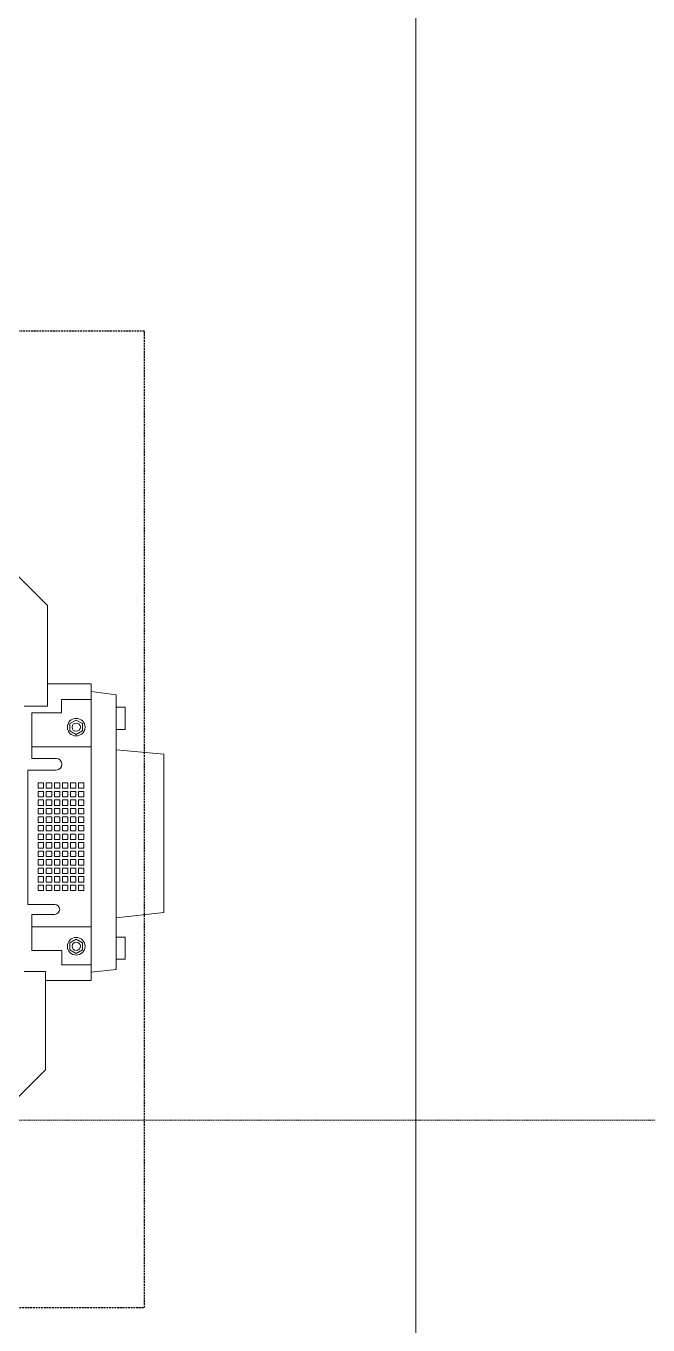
# Model space of a CAD drawing. Header units: inches. Extents: x 86328 to 235202, y 68629 to 184293.
# Drawn here: x 190148 to 191007, y 129127 to 130923 of the extents above; entities that cross this region are included whole.
import ezdxf

# ---------------------------------------------------------------- set-up
doc = ezdxf.new("R2010")
doc.units = ezdxf.units.IN
doc.header["$MEASUREMENT"] = 0
doc.linetypes.add('HIDDEN', pattern=[0.375, 0.25, -0.125])
doc.layers.add('DIM', color=251, linetype='Continuous', lineweight=0)
doc.layers.add('M-HVAC-EQPM-NEW', color=5, linetype='Continuous')

# ---------------------------------------------------------------- blocks, each defined once
blk = doc.blocks.new('SPS')
at = {"layer": 'DIM', "color": 5, "linetype": 'HIDDEN', "lineweight": 25, "ltscale": 10}
for p, q in [((249861.7, 206226.6), (249861.7, 207576.3)), ((249861.7, 207576.3), (252861.7, 207576.3)), ((252861.7, 206226.6), (249861.7, 206226.6))]:
    blk.add_line(p, q, dxfattribs=at)
at = {"layer": 'DIM', "color": 5, "linetype": 'Continuous'}
for p, q in [((249995.6, 207197), (250089.6, 207291.1)), ((249998.4, 207199.9), (250089.6, 207291.1)), ((249995.6, 207058), (249995.6, 207197)), ((249935, 207067.2), (249935, 207088.8)), ((249935, 207088.8), (249995.6, 207088.8)), ((249935, 207078), (249900.5, 207073.6)), ((249900.5, 207073.6), (249900.5, 206997.6)), ((249935, 206701.9), (249935, 207067.2)), ((249935, 207067.2), (249976.1, 207067.2)), ((249976.1, 207067.2), (249976.1, 207048.9)), ((249900.5, 207056.6), (249888.3, 207056.6)), ((249888.3, 207056.6), (249888.3, 207025.8)), ((249900.5, 207025.8), (249900.5, 207056.6)), ((249976.1, 207048.9), (250017.1, 207048.9)), ((250027.5, 207058), (249995.6, 207058)), ((250017.1, 207048.9), (250017.1, 206985.6)), ((249955.8, 207038.8), (249947.2, 207033.9)), ((249947.2, 207033.9), (249947.2, 207023.9)), ((249964.4, 207033.9), (249955.8, 207038.8)), ((249964.4, 207023.9), (249964.4, 207033.9)), ((249888.3, 207025.8), (249900.5, 207025.8)), ((249947.2, 207023.9), (249955.8, 207019)), ((249955.8, 207019), (249964.4, 207023.9)), ((249900.5, 206997.6), (249834.9, 206991.7)), ((249900.5, 206765.5), (249900.5, 207000.1)), ((250017.1, 207001.8), (249935, 207001.8)), ((249834.9, 206991.7), (249834.9, 206772.9)), ((250017.1, 206985.6), (249983.6, 206985.6)), ((249983.6, 206969.5), (250022.7, 206969.5)), ((250022.7, 206969.5), (250022.7, 206783.9)), ((249952.5, 206952), (249945.1, 206952)), ((249945.1, 206952), (249945.1, 206944.4)), ((249945.1, 206944.4), (249952.5, 206944.4)), ((249952.5, 206940.2), (249945.1, 206940.2)), ((249945.1, 206940.2), (249945.1, 206932.6)), ((249952.5, 206944.4), (249952.5, 206952)), ((249952.5, 206932.6), (249952.5, 206940.2)), ((249963.6, 206952), (249956.2, 206952)), ((249956.2, 206952), (249956.2, 206944.4)), ((249956.2, 206944.4), (249963.6, 206944.4)), ((249963.6, 206940.2), (249956.2, 206940.2)), ((249956.2, 206940.2), (249956.2, 206932.6)), ((249963.6, 206944.4), (249963.6, 206952)), ((249963.6, 206932.6), (249963.6, 206940.2)), ((249974.8, 206952), (249967.4, 206952)), ((249967.4, 206952), (249967.4, 206944.4)), ((249967.4, 206944.4), (249974.8, 206944.4)), ((249974.8, 206940.2), (249967.4, 206940.2)), ((249967.4, 206940.2), (249967.4, 206932.6)), ((249974.8, 206944.4), (249974.8, 206952)), ((249974.8, 206932.6), (249974.8, 206940.2)), ((249985.9, 206952), (249978.5, 206952)), ((249978.5, 206952), (249978.5, 206944.4)), ((249978.5, 206944.4), (249985.9, 206944.4)), ((249985.9, 206940.2), (249978.5, 206940.2)), ((249978.5, 206940.2), (249978.5, 206932.6)), ((249985.9, 206944.4), (249985.9, 206952)), ((249985.9, 206932.6), (249985.9, 206940.2)), ((249997.1, 206952), (249989.7, 206952)), ((249989.7, 206952), (249989.7, 206944.4)), ((249989.7, 206944.4), (249997.1, 206944.4)), ((249997.1, 206940.2), (249989.7, 206940.2)), ((249989.7, 206940.2), (249989.7, 206932.6)), ((249997.1, 206944.4), (249997.1, 206952)), ((249997.1, 206932.6), (249997.1, 206940.2)), ((250008.2, 206952), (250000.8, 206952)), ((250000.8, 206952), (250000.8, 206944.4)), ((250000.8, 206944.4), (250008.2, 206944.4)), ((250008.2, 206940.2), (250000.8, 206940.2)), ((250000.8, 206940.2), (250000.8, 206932.6)), ((250008.2, 206944.4), (250008.2, 206952)), ((250008.2, 206932.6), (250008.2, 206940.2)), ((249945.1, 206932.6), (249952.5, 206932.6)), ((249952.5, 206928.4), (249945.1, 206928.4)), ((249945.1, 206928.4), (249945.1, 206920.8)), ((249952.5, 206920.8), (249952.5, 206928.4)), ((249956.2, 206932.6), (249963.6, 206932.6)), ((249963.6, 206928.4), (249956.2, 206928.4)), ((249956.2, 206928.4), (249956.2, 206920.8)), ((249963.6, 206920.8), (249963.6, 206928.4)), ((249967.4, 206932.6), (249974.8, 206932.6)), ((249974.8, 206928.4), (249967.4, 206928.4)), ((249967.4, 206928.4), (249967.4, 206920.8)), ((249974.8, 206920.8), (249974.8, 206928.4)), ((249978.5, 206932.6), (249985.9, 206932.6)), ((249985.9, 206928.4), (249978.5, 206928.4)), ((249978.5, 206928.4), (249978.5, 206920.8)), ((249985.9, 206920.8), (249985.9, 206928.4)), ((249989.7, 206932.6), (249997.1, 206932.6)), ((249997.1, 206928.4), (249989.7, 206928.4)), ((249989.7, 206928.4), (249989.7, 206920.8)), ((249997.1, 206920.8), (249997.1, 206928.4)), ((250000.8, 206932.6), (250008.2, 206932.6)), ((250008.2, 206928.4), (250000.8, 206928.4)), ((250000.8, 206928.4), (250000.8, 206920.8)), ((250008.2, 206920.8), (250008.2, 206928.4)), ((249945.1, 206920.8), (249952.5, 206920.8)), ((249952.5, 206916.6), (249945.1, 206916.6)), ((249945.1, 206916.6), (249945.1, 206909)), ((249945.1, 206909), (249952.5, 206909)), ((249952.5, 206904.8), (249945.1, 206904.8)), ((249945.1, 206904.8), (249945.1, 206897.2)), ((249952.5, 206909), (249952.5, 206916.6)), ((249952.5, 206897.2), (249952.5, 206904.8)), ((249956.2, 206920.8), (249963.6, 206920.8)), ((249963.6, 206916.6), (249956.2, 206916.6)), ((249956.2, 206916.6), (249956.2, 206909)), ((249956.2, 206909), (249963.6, 206909)), ((249963.6, 206904.8), (249956.2, 206904.8)), ((249956.2, 206904.8), (249956.2, 206897.2)), ((249963.6, 206909), (249963.6, 206916.6)), ((249963.6, 206897.2), (249963.6, 206904.8)), ((249967.4, 206920.8), (249974.8, 206920.8)), ((249974.8, 206916.6), (249967.4, 206916.6)), ((249967.4, 206916.6), (249967.4, 206909)), ((249967.4, 206909), (249974.8, 206909)), ((249974.8, 206904.8), (249967.4, 206904.8)), ((249967.4, 206904.8), (249967.4, 206897.2)), ((249974.8, 206909), (249974.8, 206916.6)), ((249974.8, 206897.2), (249974.8, 206904.8)), ((249978.5, 206920.8), (249985.9, 206920.8)), ((249985.9, 206916.6), (249978.5, 206916.6)), ((249978.5, 206916.6), (249978.5, 206909)), ((249978.5, 206909), (249985.9, 206909)), ((249985.9, 206904.8), (249978.5, 206904.8)), ((249978.5, 206904.8), (249978.5, 206897.2)), ((249985.9, 206909), (249985.9, 206916.6)), ((249985.9, 206897.2), (249985.9, 206904.8)), ((249989.7, 206920.8), (249997.1, 206920.8)), ((249997.1, 206916.6), (249989.7, 206916.6)), ((249989.7, 206916.6), (249989.7, 206909)), ((249989.7, 206909), (249997.1, 206909)), ((249997.1, 206904.8), (249989.7, 206904.8)), ((249989.7, 206904.8), (249989.7, 206897.2)), ((249997.1, 206909), (249997.1, 206916.6)), ((249997.1, 206897.2), (249997.1, 206904.8)), ((250000.8, 206920.8), (250008.2, 206920.8)), ((250008.2, 206916.6), (250000.8, 206916.6)), ((250000.8, 206916.6), (250000.8, 206909)), ((250000.8, 206909), (250008.2, 206909)), ((250008.2, 206904.8), (250000.8, 206904.8)), ((250000.8, 206904.8), (250000.8, 206897.2)), ((250008.2, 206909), (250008.2, 206916.6)), ((250008.2, 206897.2), (250008.2, 206904.8)), ((249945.1, 206897.2), (249952.5, 206897.2)), ((249952.5, 206893), (249945.1, 206893)), ((249945.1, 206893), (249945.1, 206885.4)), ((249952.5, 206885.4), (249952.5, 206893)), ((249956.2, 206897.2), (249963.6, 206897.2)), ((249963.6, 206893), (249956.2, 206893)), ((249956.2, 206893), (249956.2, 206885.4)), ((249963.6, 206885.4), (249963.6, 206893)), ((249967.4, 206897.2), (249974.8, 206897.2)), ((249974.8, 206893), (249967.4, 206893)), ((249967.4, 206893), (249967.4, 206885.4)), ((249974.8, 206885.4), (249974.8, 206893)), ((249978.5, 206897.2), (249985.9, 206897.2)), ((249985.9, 206893), (249978.5, 206893)), ((249978.5, 206893), (249978.5, 206885.4)), ((249985.9, 206885.4), (249985.9, 206893)), ((249989.7, 206897.2), (249997.1, 206897.2)), ((249997.1, 206893), (249989.7, 206893)), ((249989.7, 206893), (249989.7, 206885.4)), ((249997.1, 206885.4), (249997.1, 206893)), ((250000.8, 206897.2), (250008.2, 206897.2)), ((250008.2, 206893), (250000.8, 206893)), ((250000.8, 206893), (250000.8, 206885.4)), ((250008.2, 206885.4), (250008.2, 206893)), ((249945.1, 206885.4), (249952.5, 206885.4)), ((249952.5, 206881.2), (249945.1, 206881.2)), ((249945.1, 206881.2), (249945.1, 206873.6)), ((249945.1, 206873.6), (249952.5, 206873.6)), ((249945.1, 206869.4), (249952.5, 206869.4)), ((249945.1, 206861.8), (249945.1, 206869.4)), ((249952.5, 206873.6), (249952.5, 206881.2)), ((249952.5, 206869.4), (249952.5, 206861.8)), ((249956.2, 206885.4), (249963.6, 206885.4)), ((249963.6, 206881.2), (249956.2, 206881.2)), ((249956.2, 206881.2), (249956.2, 206873.6)), ((249956.2, 206873.6), (249963.6, 206873.6)), ((249956.2, 206869.4), (249963.6, 206869.4)), ((249956.2, 206861.8), (249956.2, 206869.4)), ((249963.6, 206873.6), (249963.6, 206881.2)), ((249963.6, 206869.4), (249963.6, 206861.8)), ((249967.4, 206885.4), (249974.8, 206885.4)), ((249974.8, 206881.2), (249967.4, 206881.2)), ((249967.4, 206881.2), (249967.4, 206873.6)), ((249967.4, 206873.6), (249974.8, 206873.6)), ((249967.4, 206869.4), (249974.8, 206869.4)), ((249967.4, 206861.8), (249967.4, 206869.4)), ((249974.8, 206873.6), (249974.8, 206881.2)), ((249974.8, 206869.4), (249974.8, 206861.8)), ((249978.5, 206885.4), (249985.9, 206885.4)), ((249985.9, 206881.2), (249978.5, 206881.2)), ((249978.5, 206881.2), (249978.5, 206873.6)), ((249978.5, 206873.6), (249985.9, 206873.6)), ((249978.5, 206869.4), (249985.9, 206869.4)), ((249978.5, 206861.8), (249978.5, 206869.4)), ((249985.9, 206873.6), (249985.9, 206881.2)), ((249985.9, 206869.4), (249985.9, 206861.8)), ((249989.7, 206885.4), (249997.1, 206885.4)), ((249997.1, 206881.2), (249989.7, 206881.2)), ((249989.7, 206881.2), (249989.7, 206873.6)), ((249989.7, 206873.6), (249997.1, 206873.6)), ((249989.7, 206869.4), (249997.1, 206869.4)), ((249989.7, 206861.8), (249989.7, 206869.4)), ((249997.1, 206873.6), (249997.1, 206881.2)), ((249997.1, 206869.4), (249997.1, 206861.8)), ((250000.8, 206885.4), (250008.2, 206885.4)), ((250008.2, 206881.2), (250000.8, 206881.2)), ((250000.8, 206881.2), (250000.8, 206873.6)), ((250000.8, 206873.6), (250008.2, 206873.6)), ((250000.8, 206869.4), (250008.2, 206869.4)), ((250000.8, 206861.8), (250000.8, 206869.4)), ((250008.2, 206873.6), (250008.2, 206881.2)), ((250008.2, 206869.4), (250008.2, 206861.8)), ((249952.5, 206861.8), (249945.1, 206861.8)), ((249945.1, 206857.7), (249952.5, 206857.7)), ((249945.1, 206850.1), (249945.1, 206857.7)), ((249952.5, 206857.7), (249952.5, 206850.1)), ((249963.6, 206861.8), (249956.2, 206861.8)), ((249956.2, 206857.7), (249963.6, 206857.7)), ((249956.2, 206850.1), (249956.2, 206857.7)), ((249963.6, 206857.7), (249963.6, 206850.1)), ((249974.8, 206861.8), (249967.4, 206861.8)), ((249967.4, 206857.7), (249974.8, 206857.7)), ((249967.4, 206850.1), (249967.4, 206857.7)), ((249974.8, 206857.7), (249974.8, 206850.1)), ((249985.9, 206861.8), (249978.5, 206861.8)), ((249978.5, 206857.7), (249985.9, 206857.7)), ((249978.5, 206850.1), (249978.5, 206857.7)), ((249985.9, 206857.7), (249985.9, 206850.1)), ((249997.1, 206861.8), (249989.7, 206861.8)), ((249989.7, 206857.7), (249997.1, 206857.7)), ((249989.7, 206850.1), (249989.7, 206857.7)), ((249997.1, 206857.7), (249997.1, 206850.1)), ((250008.2, 206861.8), (250000.8, 206861.8)), ((250000.8, 206857.7), (250008.2, 206857.7)), ((250000.8, 206850.1), (250000.8, 206857.7)), ((250008.2, 206857.7), (250008.2, 206850.1)), ((249952.5, 206850.1), (249945.1, 206850.1)), ((249945.1, 206845.9), (249952.5, 206845.9)), ((249945.1, 206838.3), (249945.1, 206845.9)), ((249952.5, 206838.3), (249945.1, 206838.3)), ((249945.1, 206834.1), (249952.5, 206834.1)), ((249945.1, 206826.5), (249945.1, 206834.1)), ((249952.5, 206845.9), (249952.5, 206838.3)), ((249952.5, 206834.1), (249952.5, 206826.5)), ((249963.6, 206850.1), (249956.2, 206850.1)), ((249956.2, 206845.9), (249963.6, 206845.9)), ((249956.2, 206838.3), (249956.2, 206845.9)), ((249963.6, 206838.3), (249956.2, 206838.3)), ((249956.2, 206834.1), (249963.6, 206834.1)), ((249956.2, 206826.5), (249956.2, 206834.1)), ((249963.6, 206845.9), (249963.6, 206838.3)), ((249963.6, 206834.1), (249963.6, 206826.5)), ((249974.8, 206850.1), (249967.4, 206850.1)), ((249967.4, 206845.9), (249974.8, 206845.9)), ((249967.4, 206838.3), (249967.4, 206845.9)), ((249974.8, 206838.3), (249967.4, 206838.3)), ((249967.4, 206834.1), (249974.8, 206834.1)), ((249967.4, 206826.5), (249967.4, 206834.1)), ((249974.8, 206845.9), (249974.8, 206838.3)), ((249974.8, 206834.1), (249974.8, 206826.5)), ((249985.9, 206850.1), (249978.5, 206850.1)), ((249978.5, 206845.9), (249985.9, 206845.9)), ((249978.5, 206838.3), (249978.5, 206845.9)), ((249985.9, 206838.3), (249978.5, 206838.3)), ((249978.5, 206834.1), (249985.9, 206834.1)), ((249978.5, 206826.5), (249978.5, 206834.1)), ((249985.9, 206845.9), (249985.9, 206838.3)), ((249985.9, 206834.1), (249985.9, 206826.5)), ((249997.1, 206850.1), (249989.7, 206850.1)), ((249989.7, 206845.9), (249997.1, 206845.9)), ((249989.7, 206838.3), (249989.7, 206845.9)), ((249997.1, 206838.3), (249989.7, 206838.3)), ((249989.7, 206834.1), (249997.1, 206834.1)), ((249989.7, 206826.5), (249989.7, 206834.1)), ((249997.1, 206845.9), (249997.1, 206838.3)), ((249997.1, 206834.1), (249997.1, 206826.5)), ((250008.2, 206850.1), (250000.8, 206850.1)), ((250000.8, 206845.9), (250008.2, 206845.9)), ((250000.8, 206838.3), (250000.8, 206845.9)), ((250008.2, 206838.3), (250000.8, 206838.3)), ((250000.8, 206834.1), (250008.2, 206834.1)), ((250000.8, 206826.5), (250000.8, 206834.1)), ((250008.2, 206845.9), (250008.2, 206838.3)), ((250008.2, 206834.1), (250008.2, 206826.5)), ((249952.5, 206826.5), (249945.1, 206826.5)), ((249945.1, 206822.3), (249952.5, 206822.3)), ((249945.1, 206814.7), (249945.1, 206822.3)), ((249952.5, 206814.7), (249945.1, 206814.7)), ((249952.5, 206822.3), (249952.5, 206814.7)), ((249963.6, 206826.5), (249956.2, 206826.5)), ((249956.2, 206822.3), (249963.6, 206822.3)), ((249956.2, 206814.7), (249956.2, 206822.3)), ((249963.6, 206814.7), (249956.2, 206814.7)), ((249963.6, 206822.3), (249963.6, 206814.7)), ((249974.8, 206826.5), (249967.4, 206826.5)), ((249967.4, 206822.3), (249974.8, 206822.3)), ((249967.4, 206814.7), (249967.4, 206822.3)), ((249974.8, 206814.7), (249967.4, 206814.7)), ((249974.8, 206822.3), (249974.8, 206814.7)), ((249985.9, 206826.5), (249978.5, 206826.5)), ((249978.5, 206822.3), (249985.9, 206822.3)), ((249978.5, 206814.7), (249978.5, 206822.3)), ((249985.9, 206814.7), (249978.5, 206814.7)), ((249985.9, 206822.3), (249985.9, 206814.7)), ((249997.1, 206826.5), (249989.7, 206826.5)), ((249989.7, 206822.3), (249997.1, 206822.3)), ((249989.7, 206814.7), (249989.7, 206822.3)), ((249997.1, 206814.7), (249989.7, 206814.7)), ((249997.1, 206822.3), (249997.1, 206814.7)), ((250008.2, 206826.5), (250000.8, 206826.5)), ((250000.8, 206822.3), (250008.2, 206822.3)), ((250000.8, 206814.7), (250000.8, 206822.3)), ((250008.2, 206814.7), (250000.8, 206814.7)), ((250008.2, 206822.3), (250008.2, 206814.7)), ((249945.1, 206810.5), (249952.5, 206810.5)), ((249945.1, 206802.9), (249945.1, 206810.5)), ((249952.5, 206802.9), (249945.1, 206802.9)), ((249952.5, 206810.5), (249952.5, 206802.9)), ((249956.2, 206810.5), (249963.6, 206810.5)), ((249956.2, 206802.9), (249956.2, 206810.5)), ((249963.6, 206802.9), (249956.2, 206802.9)), ((249963.6, 206810.5), (249963.6, 206802.9)), ((249967.4, 206810.5), (249974.8, 206810.5)), ((249967.4, 206802.9), (249967.4, 206810.5)), ((249974.8, 206802.9), (249967.4, 206802.9)), ((249974.8, 206810.5), (249974.8, 206802.9)), ((249978.5, 206810.5), (249985.9, 206810.5)), ((249978.5, 206802.9), (249978.5, 206810.5)), ((249985.9, 206802.9), (249978.5, 206802.9)), ((249985.9, 206810.5), (249985.9, 206802.9)), ((249989.7, 206810.5), (249997.1, 206810.5)), ((249989.7, 206802.9), (249989.7, 206810.5)), ((249997.1, 206802.9), (249989.7, 206802.9)), ((249997.1, 206810.5), (249997.1, 206802.9)), ((250000.8, 206810.5), (250008.2, 206810.5)), ((250000.8, 206802.9), (250000.8, 206810.5)), ((250008.2, 206802.9), (250000.8, 206802.9)), ((250008.2, 206810.5), (250008.2, 206802.9)), ((250022.7, 206783.9), (249985.5, 206783.9)), ((249834.9, 206772.9), (249900.5, 206765.5)), ((249900.5, 206765.5), (249900.5, 206693.8)), ((249985.5, 206770.1), (250017.1, 206770.1)), ((250017.1, 206770.1), (250017.1, 206720.1)), ((250017.1, 206753), (249935, 206753)), ((249888.3, 206708.1), (249888.3, 206738.8)), ((249888.3, 206738.8), (249900.5, 206738.8)), ((249900.5, 206738.8), (249900.5, 206708.1)), ((249947.2, 206730.9), (249955.8, 206735.9)), ((249947.2, 206721), (249947.2, 206730.9)), ((249955.8, 206735.9), (249964.4, 206730.9)), ((249964.4, 206730.9), (249964.4, 206721)), ((249900.5, 206708.1), (249888.3, 206708.1)), ((249955.8, 206716), (249947.2, 206721)), ((249964.4, 206721), (249955.8, 206716)), ((250017.1, 206720.1), (249975.7, 206720.1)), ((249975.7, 206720.1), (249975.7, 206700.5)), ((249900.5, 206693.8), (249935, 206690.4)), ((249935, 206701.9), (249935, 206678.8)), ((249935, 206700.5), (249935, 206701.9)), ((249975.7, 206700.5), (249935, 206700.5)), ((249998.4, 206555), (249998.4, 206691.1)), ((249998.4, 206691.1), (250027.5, 206691.1)), ((249935, 206678.8), (249998.4, 206678.8)), ((249998.4, 206555), (250089.6, 206463.8))]:
    blk.add_line(p, q, dxfattribs=at)
for centre, radius in [((249955.8, 207028.9), 12.2), ((249955.8, 207028.9), 5.74), ((249955.8, 206726), 12.2), ((249955.8, 206726), 5.74)]:
    blk.add_circle(centre, radius, dxfattribs=at)
for centre, radius in [((249983.6, 206977.6), 8.06), ((249985.5, 206777), 6.9)]:
    blk.add_arc(centre, radius, 90, 270, dxfattribs=at)

msp = doc.modelspace()

# ---------------------------------------------------------------- linework, layer by layer
at = {"layer": 'DIM', "color": 8}
msp.add_line((190686.3, 123749.9), (190686.3, 135137.7), dxfattribs=at)
at = {"layer": 'DIM', "color": 8, "linetype": 'HIDDEN', "ltscale": 7}
msp.add_line((192958.6, 129410.9), (189458.6, 129410.9), dxfattribs=at)

# ---------------------------------------------------------------- block references
at = {"layer": 'M-HVAC-EQPM-NEW', "color": 8, "xscale": -1}
msp.add_blockref('SPS', (440173, -77074.9), dxfattribs=at)

doc.saveas('drawing.dxf')
